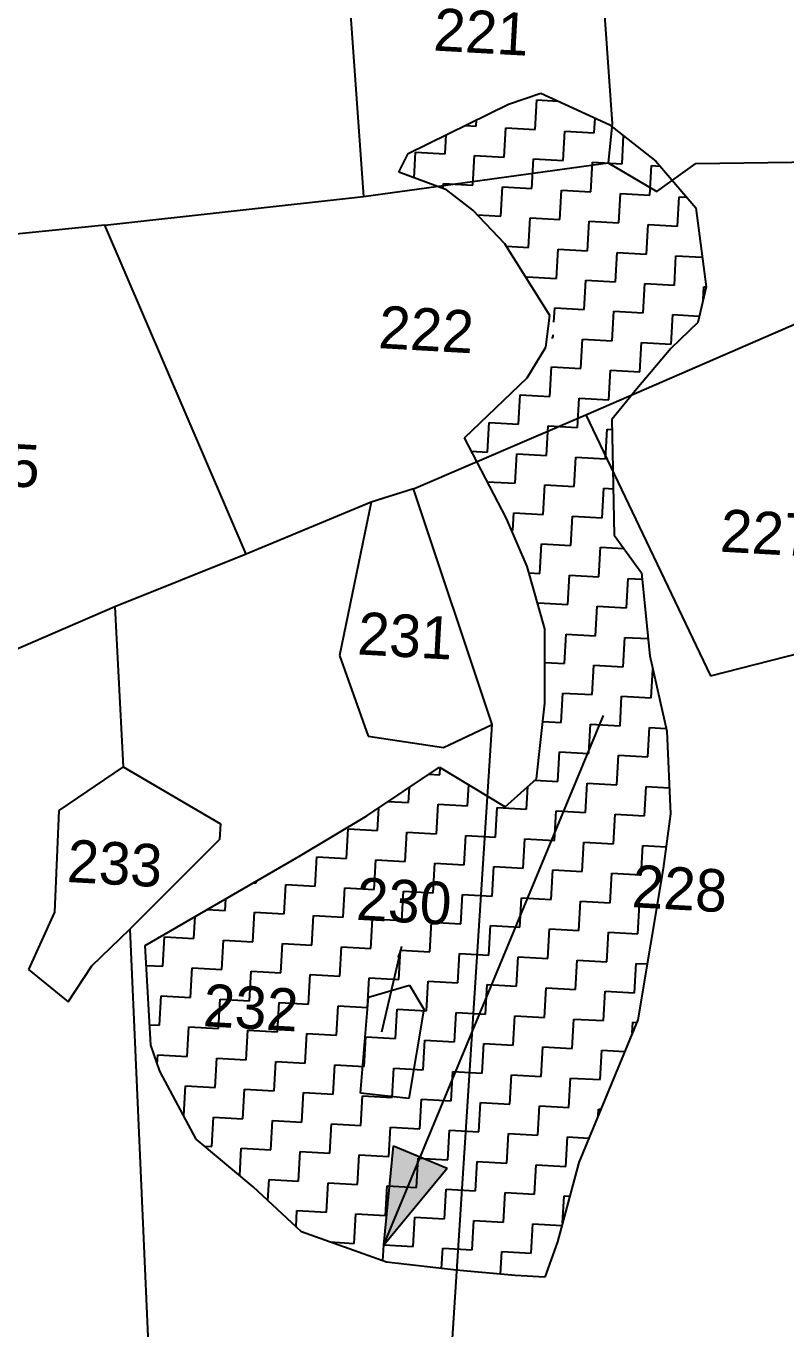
# Model space of a CAD drawing. Header units: metres. Extents: x 284689 to 287152, y 2012663 to 2015676.
# Drawn here: x 285732.7 to 285897, y 2013857.9 to 2014139.6 of the extents above; entities that cross this region are included whole.
import ezdxf
from ezdxf.enums import TextEntityAlignment as Align

# ---------------------------------------------------------------- set-up
doc = ezdxf.new("R2010")
doc.units = ezdxf.units.M
doc.header["$MEASUREMENT"] = 0
for name, color, linetype in [('POLY_HATCH', 12, 'Continuous'), ('POLY_PARCEL', 6, 'Continuous'), ('TEXT_PARCEL', 7, 'Continuous')]:
    doc.layers.add(name, color=color, linetype=linetype)
doc.styles.get("Standard").update_dxf_attribs({"font": 'arial.ttf'})
doc.styles.add('TEXT_MAP', font='')
doc.styles.get('TEXT_MAP').set_extended_font_data('Kruti Dev 050')
doc.dimstyles.get("Standard").update_dxf_attribs({"dimtxt": 0.18, "dimasz": 0.18, "dimexe": 0.18, "dimexo": 0.0625, "dimgap": 0.09, "dimtad": 0, "dimtih": 1, "dimtoh": 1, "dimdec": 4, "dimzin": 0, "dimdsep": 46, "dimtxsty": 'Standard', "dimcen": 0.09, "dimadec": 0, "dimazin": 0, "dimtfac": 1, "dimtdec": 4, "dimtofl": 0, "dimtmove": 0, "dimatfit": 3, "dimfxl": 1, "dimtolj": 1, "dimtzin": 0, "dimarcsym": 0})

msp = doc.modelspace()

# ---------------------------------------------------------------- hatches: boundary and pattern name
h = msp.add_hatch(color=256)
h.paths.add_polyline_path([(285817.96, 2013895.05), (285812.15, 2013897.46), (285810.07, 2013876.06)])
h.paths.add_polyline_path([(285810.07, 2013876.06), (285823.77, 2013892.64), (285817.96, 2013895.05)])

# ---------------------------------------------------------------- linework, layer by layer
for points in [[(285810.07, 2013876.06), (285857.58, 2013990.5)], [(285810.07, 2013876.06), (285812.15, 2013897.46)], [(285812.15, 2013897.46), (285823.77, 2013892.64)], [(285810.07, 2013876.06), (285823.77, 2013892.64)]]:
    msp.add_lwpolyline(points)
at = {"layer": 'POLY_HATCH'}
for p, q in [((285815.36, 2014111.99), (285837.05, 2014122.69)), ((285837.05, 2014122.69), (285844.06, 2014125.04)), ((285844.06, 2014125.04), (285858.8, 2014118.26)), ((285858.8, 2014118.26), (285868.91, 2014110.36)), ((285813.3, 2014107.99), (285815.36, 2014111.99)), ((285868.91, 2014110.36), (285877.51, 2014100.25)), ((285823.63, 2014104.2), (285813.3, 2014107.99)), ((285829.34, 2014099.75), (285823.63, 2014104.2)), ((285877.51, 2014100.25), (285879.76, 2014083.17)), ((285836.27, 2014092.49), (285829.34, 2014099.75)), ((285845.94, 2014077), (285836.27, 2014092.49)), ((285879.76, 2014083.17), (285877.95, 2014075.49)), ((285845.1, 2014070.18), (285845.94, 2014077)), ((285877.95, 2014075.49), (285872.13, 2014069.86)), ((285841.06, 2014063.53), (285845.1, 2014070.18)), ((285872.13, 2014069.86), (285864.76, 2014061.11)), ((285827.49, 2014050.55), (285841.06, 2014063.53)), ((285864.76, 2014061.11), (285859.35, 2014054.54)), ((285859.35, 2014054.54), (285859.86, 2014029.5)), ((285836.59, 2014033.08), (285827.49, 2014050.55)), ((285841.06, 2014022.75), (285836.59, 2014033.08)), ((285859.86, 2014029.5), (285865.82, 2014021.38)), ((285844.88, 2014009.25), (285841.06, 2014022.75)), ((285865.82, 2014021.38), (285867.56, 2014003.41)), ((285844.9, 2013993.21), (285844.88, 2014009.25)), ((285867.56, 2014003.41), (285871.24, 2013987.17)), ((285843.06, 2013976.82), (285844.9, 2013993.21)), ((285871.24, 2013987.17), (285872.06, 2013969.26)), ((285806.39, 2013968.81), (285822.11, 2013979.38)), ((285822.11, 2013979.38), (285836.3, 2013970.79)), ((285836.3, 2013970.79), (285843.06, 2013976.82)), ((285791.68, 2013960.01), (285806.39, 2013968.81)), ((285872.06, 2013969.26), (285870.48, 2013957.43)), ((285758.51, 2013940.8), (285791.68, 2013960.01)), ((285870.48, 2013957.43), (285864.98, 2013924.75)), ((285759.68, 2013919.22), (285758.51, 2013940.8)), ((285864.98, 2013924.75), (285852.24, 2013893.86)), ((285761.65, 2013913.61), (285759.68, 2013919.22)), ((285769.54, 2013898.96), (285761.65, 2013913.61)), ((285781.8, 2013888.65), (285769.54, 2013898.96)), ((285852.24, 2013893.86), (285847.61, 2013876.71)), ((285792.25, 2013878.9), (285781.8, 2013888.65)), ((285810.68, 2013872.37), (285792.25, 2013878.9)), ((285847.61, 2013876.71), (285844.88, 2013869.07)), ((285825.71, 2013870.61), (285810.68, 2013872.37)), ((285838.49, 2013869.43), (285825.71, 2013870.61)), ((285844.88, 2013869.07), (285838.49, 2013869.43))]:
    msp.add_line(p, q, dxfattribs=at)
at = {"layer": 'POLY_HATCH', "linetype": 'Continuous'}
for p, q in [((285842.81, 2014117.22), (285843.17, 2014123.6)), ((285843.17, 2014123.6), (285847.76, 2014123.34)), ((285827.69, 2014118.07), (285830.06, 2014117.94)), ((285830.06, 2014117.94), (285830.14, 2014119.28)), ((285836.08, 2014111.21), (285836.44, 2014117.58)), ((285836.44, 2014117.58), (285842.81, 2014117.22)), ((285855.56, 2014116.51), (285855.74, 2014119.67)), ((285823.33, 2014111.92), (285823.56, 2014116.04)), ((285848.83, 2014110.49), (285849.19, 2014116.86)), ((285849.19, 2014116.86), (285855.56, 2014116.51)), ((285861.58, 2014109.77), (285861.92, 2014115.82)), ((285816.65, 2014106.76), (285816.96, 2014112.28)), ((285816.96, 2014112.28), (285823.33, 2014111.92)), ((285829.35, 2014105.19), (285829.71, 2014111.56)), ((285829.71, 2014111.56), (285836.08, 2014111.21)), ((285842.1, 2014104.47), (285842.46, 2014110.85)), ((285842.46, 2014110.85), (285848.83, 2014110.49)), ((285854.85, 2014103.76), (285855.21, 2014110.13)), ((285855.21, 2014110.13), (285861.58, 2014109.77)), ((285867.6, 2014103.04), (285867.95, 2014109.41)), ((285867.95, 2014109.41), (285869.8, 2014109.31)), ((285822.91, 2014104.46), (285822.97, 2014105.55)), ((285822.97, 2014105.55), (285829.35, 2014105.19)), ((285835.36, 2014098.46), (285835.72, 2014104.83)), ((285835.72, 2014104.83), (285842.1, 2014104.47)), ((285848.11, 2014097.74), (285848.47, 2014104.11)), ((285848.47, 2014104.11), (285854.85, 2014103.76)), ((285860.86, 2014097.02), (285861.22, 2014103.4)), ((285861.22, 2014103.4), (285867.6, 2014103.04)), ((285873.61, 2014096.31), (285873.97, 2014102.68)), ((285873.97, 2014102.68), (285875.51, 2014102.59)), ((285830.31, 2014098.74), (285835.36, 2014098.46)), ((285841.38, 2014091.72), (285841.74, 2014098.1)), ((285841.74, 2014098.1), (285848.11, 2014097.74)), ((285854.13, 2014091.01), (285854.49, 2014097.38)), ((285854.49, 2014097.38), (285860.86, 2014097.02)), ((285866.88, 2014090.29), (285867.24, 2014096.66)), ((285867.24, 2014096.66), (285873.61, 2014096.31)), ((285836.58, 2014091.99), (285841.38, 2014091.72)), ((285847.4, 2014084.99), (285847.76, 2014091.37)), ((285847.76, 2014091.37), (285854.13, 2014091.01)), ((285860.15, 2014084.27), (285860.5, 2014090.65)), ((285860.5, 2014090.65), (285866.88, 2014090.29)), ((285872.9, 2014083.56), (285873.25, 2014089.93)), ((285873.25, 2014089.93), (285878.91, 2014089.61)), ((285841, 2014084.91), (285841.02, 2014085.35)), ((285841.02, 2014085.35), (285847.4, 2014084.99)), ((285853.41, 2014078.26), (285853.77, 2014084.63)), ((285853.77, 2014084.63), (285860.15, 2014084.27)), ((285866.16, 2014077.54), (285866.52, 2014083.92)), ((285866.52, 2014083.92), (285872.9, 2014083.56)), ((285879.12, 2014080.45), (285879.27, 2014083.2)), ((285879.27, 2014083.2), (285879.76, 2014083.17)), ((285846.86, 2014075.52), (285847.04, 2014078.62)), ((285847.04, 2014078.62), (285853.41, 2014078.26)), ((285859.43, 2014071.52), (285859.79, 2014077.9)), ((285859.79, 2014077.9), (285866.16, 2014077.54)), ((285872.18, 2014070.81), (285872.54, 2014077.18)), ((285872.54, 2014077.18), (285878.27, 2014076.86)), ((285846.36, 2014072.26), (285846.68, 2014072.24)), ((285846.68, 2014072.24), (285846.71, 2014072.83)), ((285852.7, 2014065.51), (285853.06, 2014071.88)), ((285853.06, 2014071.88), (285859.43, 2014071.52)), ((285865.45, 2014064.79), (285865.8, 2014071.17)), ((285865.8, 2014071.17), (285872.18, 2014070.81)), ((285845.96, 2014059.49), (285846.32, 2014065.87)), ((285846.32, 2014065.87), (285852.7, 2014065.51)), ((285858.71, 2014058.77), (285859.07, 2014065.15)), ((285859.07, 2014065.15), (285865.45, 2014064.79)), ((285839.23, 2014053.47), (285839.59, 2014059.85)), ((285839.59, 2014059.85), (285845.96, 2014059.49)), ((285851.98, 2014052.76), (285852.34, 2014059.13)), ((285852.34, 2014059.13), (285858.71, 2014058.77)), ((285832.5, 2014047.46), (285832.86, 2014053.83)), ((285832.86, 2014053.83), (285839.23, 2014053.47)), ((285845.25, 2014046.74), (285845.61, 2014053.12)), ((285845.61, 2014053.12), (285851.98, 2014052.76)), ((285858, 2014046.02), (285858.36, 2014052.4)), ((285858.36, 2014052.4), (285859.39, 2014052.34)), ((285829, 2014047.66), (285832.5, 2014047.46)), ((285838.51, 2014040.73), (285838.87, 2014047.1)), ((285838.87, 2014047.1), (285845.25, 2014046.74)), ((285851.26, 2014040.01), (285851.62, 2014046.38)), ((285851.62, 2014046.38), (285858, 2014046.02)), ((285832.43, 2014041.07), (285838.51, 2014040.73)), ((285844.53, 2014033.99), (285844.89, 2014040.37)), ((285844.89, 2014040.37), (285851.26, 2014040.01)), ((285857.28, 2014033.28), (285857.64, 2014039.65)), ((285857.64, 2014039.65), (285859.66, 2014039.54)), ((285837.94, 2014030.5), (285838.16, 2014034.35)), ((285838.16, 2014034.35), (285844.53, 2014033.99)), ((285850.55, 2014027.26), (285850.91, 2014033.63)), ((285850.91, 2014033.63), (285857.28, 2014033.28)), ((285843.81, 2014021.24), (285844.17, 2014027.62)), ((285844.17, 2014027.62), (285850.55, 2014027.26)), ((285856.56, 2014020.53), (285856.92, 2014026.9)), ((285856.92, 2014026.9), (285861.98, 2014026.62)), ((285841.45, 2014021.38), (285843.81, 2014021.24)), ((285849.83, 2014014.51), (285850.19, 2014020.88)), ((285850.19, 2014020.88), (285856.56, 2014020.53)), ((285862.58, 2014013.79), (285862.94, 2014020.17)), ((285862.94, 2014020.17), (285865.96, 2014020)), ((285843.43, 2014014.38), (285843.46, 2014014.87)), ((285843.46, 2014014.87), (285849.83, 2014014.51)), ((285855.85, 2014007.78), (285856.21, 2014014.15)), ((285856.21, 2014014.15), (285862.58, 2014013.79)), ((285849.11, 2014001.76), (285849.47, 2014008.13)), ((285849.47, 2014008.13), (285855.85, 2014007.78)), ((285861.86, 2014001.04), (285862.22, 2014007.42)), ((285862.22, 2014007.42), (285867.2, 2014007.14)), ((285844.89, 2014002), (285849.11, 2014001.76)), ((285855.13, 2013995.03), (285855.49, 2014001.4)), ((285855.49, 2014001.4), (285861.86, 2014001.04)), ((285867.88, 2013994.31), (285868.23, 2014000.49)), ((285848.4, 2013989.01), (285848.76, 2013995.38)), ((285848.76, 2013995.38), (285855.13, 2013995.03)), ((285861.15, 2013988.29), (285861.5, 2013994.67)), ((285861.5, 2013994.67), (285867.88, 2013994.31)), ((285844.45, 2013989.23), (285848.4, 2013989.01)), ((285854.41, 2013982.28), (285854.77, 2013988.65)), ((285854.77, 2013988.65), (285861.15, 2013988.29)), ((285867.16, 2013981.56), (285867.52, 2013987.94)), ((285867.52, 2013987.94), (285871.11, 2013987.73)), ((285847.68, 2013976.26), (285848.04, 2013982.64)), ((285848.04, 2013982.64), (285854.41, 2013982.28)), ((285860.43, 2013975.54), (285860.79, 2013981.92)), ((285860.79, 2013981.92), (285867.16, 2013981.56)), ((285822.18, 2013977.69), (285822.27, 2013979.28)), ((285819.81, 2013977.83), (285822.18, 2013977.69)), ((285842.74, 2013976.54), (285847.68, 2013976.26)), ((285815.45, 2013971.68), (285815.64, 2013975.02)), ((285828.2, 2013970.96), (285828.45, 2013975.54)), ((285840.95, 2013970.24), (285841.22, 2013975.19)), ((285853.7, 2013969.53), (285854.06, 2013975.9)), ((285854.06, 2013975.9), (285860.43, 2013975.54)), ((285866.45, 2013968.81), (285866.8, 2013975.19)), ((285866.8, 2013975.19), (285871.8, 2013974.9)), ((285808.71, 2013965.66), (285808.99, 2013970.55)), ((285811.03, 2013971.93), (285815.45, 2013971.68)), ((285821.46, 2013964.94), (285821.82, 2013971.32)), ((285821.82, 2013971.32), (285828.2, 2013970.96)), ((285834.21, 2013964.23), (285834.57, 2013970.6)), ((285834.57, 2013970.6), (285840.95, 2013970.24)), ((285846.96, 2013963.51), (285847.32, 2013969.89)), ((285847.32, 2013969.89), (285853.7, 2013969.53)), ((285859.71, 2013962.79), (285860.07, 2013969.17)), ((285860.07, 2013969.17), (285866.45, 2013968.81)), ((285801.98, 2013959.64), (285802.34, 2013966.02)), ((285802.34, 2013966.02), (285808.71, 2013965.66)), ((285814.73, 2013958.93), (285815.09, 2013965.3)), ((285815.09, 2013965.3), (285821.46, 2013964.94)), ((285827.48, 2013958.21), (285827.84, 2013964.59)), ((285827.84, 2013964.59), (285834.21, 2013964.23)), ((285840.23, 2013957.49), (285840.59, 2013963.87)), ((285840.59, 2013963.87), (285846.96, 2013963.51)), ((285852.98, 2013956.78), (285853.34, 2013963.15)), ((285853.34, 2013963.15), (285859.71, 2013962.79)), ((285865.73, 2013956.06), (285866.09, 2013962.44)), ((285866.09, 2013962.44), (285871.11, 2013962.15)), ((285795.25, 2013953.63), (285795.61, 2013960)), ((285795.61, 2013960), (285801.98, 2013959.64)), ((285808, 2013952.91), (285808.36, 2013959.29)), ((285808.36, 2013959.29), (285814.73, 2013958.93)), ((285820.75, 2013952.19), (285821.11, 2013958.57)), ((285821.11, 2013958.57), (285827.48, 2013958.21)), ((285833.5, 2013951.48), (285833.86, 2013957.85)), ((285833.86, 2013957.85), (285840.23, 2013957.49)), ((285846.25, 2013950.76), (285846.61, 2013957.14)), ((285846.61, 2013957.14), (285852.98, 2013956.78)), ((285859, 2013950.04), (285859.35, 2013956.42)), ((285859.35, 2013956.42), (285865.73, 2013956.06)), ((285781.95, 2013954.38), (285782.5, 2013954.34)), ((285782.5, 2013954.34), (285782.52, 2013954.7)), ((285788.52, 2013947.61), (285788.87, 2013953.99)), ((285788.87, 2013953.99), (285795.25, 2013953.63)), ((285775.77, 2013948.33), (285775.91, 2013950.88)), ((285801.27, 2013946.89), (285801.62, 2013953.27)), ((285801.62, 2013953.27), (285808, 2013952.91)), ((285814.01, 2013946.18), (285814.37, 2013952.55)), ((285814.37, 2013952.55), (285820.75, 2013952.19)), ((285826.76, 2013945.46), (285827.12, 2013951.84)), ((285827.12, 2013951.84), (285833.5, 2013951.48)), ((285839.51, 2013944.74), (285839.87, 2013951.12)), ((285839.87, 2013951.12), (285846.25, 2013950.76)), ((285771.89, 2013948.55), (285775.77, 2013948.33)), ((285781.78, 2013941.6), (285782.14, 2013947.97)), ((285782.14, 2013947.97), (285788.52, 2013947.61)), ((285852.26, 2013944.03), (285852.62, 2013950.4)), ((285852.62, 2013950.4), (285859, 2013950.04)), ((285865.01, 2013943.31), (285865.37, 2013949.69)), ((285865.37, 2013949.69), (285869.14, 2013949.47)), ((285769.03, 2013942.31), (285769.3, 2013947.05)), ((285794.53, 2013940.88), (285794.89, 2013947.25)), ((285794.89, 2013947.25), (285801.27, 2013946.89)), ((285807.28, 2013940.16), (285807.64, 2013946.54)), ((285807.64, 2013946.54), (285814.01, 2013946.18)), ((285820.03, 2013939.45), (285820.39, 2013945.82)), ((285820.39, 2013945.82), (285826.76, 2013945.46)), ((285832.78, 2013938.73), (285833.14, 2013945.1)), ((285833.14, 2013945.1), (285839.51, 2013944.74)), ((285762.3, 2013936.3), (285762.66, 2013942.67)), ((285762.66, 2013942.67), (285769.03, 2013942.31)), ((285845.53, 2013938.01), (285845.89, 2013944.39)), ((285845.89, 2013944.39), (285852.26, 2013944.03)), ((285858.28, 2013937.3), (285858.64, 2013943.67)), ((285858.64, 2013943.67), (285865.01, 2013943.31)), ((285775.05, 2013935.58), (285775.41, 2013941.95)), ((285775.41, 2013941.95), (285781.78, 2013941.6)), ((285787.8, 2013934.86), (285788.16, 2013941.24)), ((285788.16, 2013941.24), (285794.53, 2013940.88)), ((285800.55, 2013934.15), (285800.91, 2013940.52)), ((285800.91, 2013940.52), (285807.28, 2013940.16)), ((285813.3, 2013933.43), (285813.66, 2013939.8)), ((285813.66, 2013939.8), (285820.03, 2013939.45)), ((285826.05, 2013932.71), (285826.41, 2013939.09)), ((285826.41, 2013939.09), (285832.78, 2013938.73)), ((285838.8, 2013932), (285839.16, 2013938.37)), ((285839.16, 2013938.37), (285845.53, 2013938.01)), ((285851.55, 2013931.28), (285851.91, 2013937.65)), ((285851.91, 2013937.65), (285858.28, 2013937.3)), ((285864.3, 2013930.56), (285864.65, 2013936.94)), ((285864.65, 2013936.94), (285867.01, 2013936.8)), ((285758.74, 2013936.5), (285762.3, 2013936.3)), ((285768.32, 2013929.56), (285768.67, 2013935.94)), ((285768.67, 2013935.94), (285775.05, 2013935.58)), ((285781.07, 2013928.85), (285781.42, 2013935.22)), ((285781.42, 2013935.22), (285787.8, 2013934.86)), ((285793.82, 2013928.13), (285794.17, 2013934.5)), ((285794.17, 2013934.5), (285800.55, 2013934.15)), ((285806.56, 2013927.41), (285806.92, 2013933.79)), ((285806.92, 2013933.79), (285813.3, 2013933.43)), ((285819.31, 2013926.7), (285819.67, 2013933.07)), ((285819.67, 2013933.07), (285826.05, 2013932.71)), ((285832.06, 2013925.98), (285832.42, 2013932.35)), ((285832.42, 2013932.35), (285838.8, 2013932)), ((285844.81, 2013925.26), (285845.17, 2013931.64)), ((285845.17, 2013931.64), (285851.55, 2013931.28)), ((285761.58, 2013923.55), (285761.94, 2013929.92)), ((285761.94, 2013929.92), (285768.32, 2013929.56)), ((285774.33, 2013922.83), (285774.69, 2013929.2)), ((285774.69, 2013929.2), (285781.07, 2013928.85)), ((285787.08, 2013922.11), (285787.44, 2013928.49)), ((285787.44, 2013928.49), (285793.82, 2013928.13)), ((285857.56, 2013924.55), (285857.92, 2013930.92)), ((285857.92, 2013930.92), (285864.3, 2013930.56)), ((285799.83, 2013921.4), (285800.19, 2013927.77)), ((285800.19, 2013927.77), (285806.56, 2013927.41)), ((285812.58, 2013920.68), (285812.94, 2013927.05)), ((285812.94, 2013927.05), (285819.31, 2013926.7)), ((285825.33, 2013919.96), (285825.69, 2013926.34)), ((285825.69, 2013926.34), (285832.06, 2013925.98)), ((285838.08, 2013919.25), (285838.44, 2013925.62)), ((285838.44, 2013925.62), (285844.81, 2013925.26)), ((285759.44, 2013923.67), (285761.58, 2013923.55)), ((285767.6, 2013916.81), (285767.96, 2013923.19)), ((285767.96, 2013923.19), (285774.33, 2013922.83)), ((285850.83, 2013918.53), (285851.19, 2013924.9)), ((285851.19, 2013924.9), (285857.56, 2013924.55)), ((285863.81, 2013921.93), (285863.94, 2013924.19)), ((285863.94, 2013924.19), (285864.73, 2013924.14)), ((285780.35, 2013916.1), (285780.71, 2013922.47)), ((285780.71, 2013922.47), (285787.08, 2013922.11)), ((285793.1, 2013915.38), (285793.46, 2013921.75)), ((285793.46, 2013921.75), (285799.83, 2013921.4)), ((285805.85, 2013914.66), (285806.21, 2013921.04)), ((285806.21, 2013921.04), (285812.58, 2013920.68)), ((285818.6, 2013913.95), (285818.96, 2013920.32)), ((285818.96, 2013920.32), (285825.33, 2013919.96)), ((285761.11, 2013915.15), (285761.22, 2013917.17)), ((285761.22, 2013917.17), (285767.6, 2013916.81)), ((285831.35, 2013913.23), (285831.71, 2013919.6)), ((285831.71, 2013919.6), (285838.08, 2013919.25)), ((285844.1, 2013912.51), (285844.46, 2013918.89)), ((285844.46, 2013918.89), (285850.83, 2013918.53)), ((285856.85, 2013911.8), (285857.2, 2013918.17)), ((285857.2, 2013918.17), (285862.15, 2013917.89)), ((285773.62, 2013910.08), (285773.97, 2013916.45)), ((285773.97, 2013916.45), (285780.35, 2013916.1)), ((285786.37, 2013909.36), (285786.72, 2013915.74)), ((285786.72, 2013915.74), (285793.1, 2013915.38)), ((285799.12, 2013908.65), (285799.47, 2013915.02)), ((285799.47, 2013915.02), (285805.85, 2013914.66)), ((285811.86, 2013907.93), (285812.22, 2013914.3)), ((285812.22, 2013914.3), (285818.6, 2013913.95)), ((285824.61, 2013907.21), (285824.97, 2013913.59)), ((285824.97, 2013913.59), (285831.35, 2013913.23)), ((285837.36, 2013906.5), (285837.72, 2013912.87)), ((285837.72, 2013912.87), (285844.1, 2013912.51)), ((285850.11, 2013905.78), (285850.47, 2013912.15)), ((285850.47, 2013912.15), (285856.85, 2013911.8)), ((285766.88, 2013904.06), (285767.24, 2013910.44)), ((285767.24, 2013910.44), (285773.62, 2013910.08)), ((285779.63, 2013903.35), (285779.99, 2013909.72)), ((285779.99, 2013909.72), (285786.37, 2013909.36)), ((285792.38, 2013902.63), (285792.74, 2013909)), ((285792.74, 2013909), (285799.12, 2013908.65)), ((285805.13, 2013901.91), (285805.49, 2013908.29)), ((285805.49, 2013908.29), (285811.86, 2013907.93)), ((285817.88, 2013901.2), (285818.24, 2013907.57)), ((285818.24, 2013907.57), (285824.61, 2013907.21)), ((285830.63, 2013900.48), (285830.99, 2013906.85)), ((285830.99, 2013906.85), (285837.36, 2013906.5)), ((285843.38, 2013899.76), (285843.74, 2013906.14)), ((285843.74, 2013906.14), (285850.11, 2013905.78)), ((285766.79, 2013904.07), (285766.88, 2013904.06)), ((285772.9, 2013897.33), (285773.26, 2013903.7)), ((285773.26, 2013903.7), (285779.63, 2013903.35)), ((285785.65, 2013896.61), (285786.01, 2013902.99)), ((285786.01, 2013902.99), (285792.38, 2013902.63)), ((285856.41, 2013903.97), (285856.49, 2013905.42)), ((285856.49, 2013905.42), (285856.99, 2013905.39)), ((285798.4, 2013895.9), (285798.76, 2013902.27)), ((285798.76, 2013902.27), (285805.13, 2013901.91)), ((285811.15, 2013895.18), (285811.51, 2013901.55)), ((285811.51, 2013901.55), (285817.88, 2013901.2)), ((285823.9, 2013894.46), (285824.26, 2013900.84)), ((285824.26, 2013900.84), (285830.63, 2013900.48)), ((285836.65, 2013893.75), (285837.01, 2013900.12)), ((285837.01, 2013900.12), (285843.38, 2013899.76)), ((285771.38, 2013897.42), (285772.9, 2013897.33)), ((285849.4, 2013893.03), (285849.76, 2013899.4)), ((285849.76, 2013899.4), (285854.42, 2013899.14)), ((285778.94, 2013891.06), (285779.27, 2013896.97)), ((285779.27, 2013896.97), (285785.65, 2013896.61)), ((285791.67, 2013889.88), (285792.02, 2013896.25)), ((285792.02, 2013896.25), (285798.4, 2013895.9)), ((285804.41, 2013889.16), (285804.77, 2013895.54)), ((285804.77, 2013895.54), (285811.15, 2013895.18)), ((285817.16, 2013888.45), (285817.52, 2013894.82)), ((285817.52, 2013894.82), (285823.9, 2013894.46)), ((285829.91, 2013887.73), (285830.27, 2013894.1)), ((285830.27, 2013894.1), (285836.65, 2013893.75)), ((285842.66, 2013887.01), (285843.02, 2013893.39)), ((285843.02, 2013893.39), (285849.4, 2013893.03)), ((285785.03, 2013885.64), (285785.29, 2013890.24)), ((285785.29, 2013890.24), (285791.67, 2013889.88)), ((285797.68, 2013883.15), (285798.04, 2013889.52)), ((285798.04, 2013889.52), (285804.41, 2013889.16)), ((285810.43, 2013882.43), (285810.79, 2013888.81)), ((285810.79, 2013888.81), (285817.16, 2013888.45)), ((285823.18, 2013881.71), (285823.54, 2013888.09)), ((285823.54, 2013888.09), (285829.91, 2013887.73)), ((285835.93, 2013881), (285836.29, 2013887.37)), ((285836.29, 2013887.37), (285842.66, 2013887.01)), ((285848.71, 2013880.79), (285849.04, 2013886.66)), ((285849.04, 2013886.66), (285850.27, 2013886.59)), ((285791.11, 2013879.97), (285791.31, 2013883.51)), ((285791.31, 2013883.51), (285797.68, 2013883.15)), ((285803.7, 2013876.41), (285804.06, 2013882.79)), ((285804.06, 2013882.79), (285810.43, 2013882.43)), ((285816.45, 2013875.7), (285816.81, 2013882.07)), ((285816.81, 2013882.07), (285823.18, 2013881.71)), ((285829.2, 2013874.98), (285829.56, 2013881.36)), ((285829.56, 2013881.36), (285835.93, 2013881)), ((285841.95, 2013874.26), (285842.31, 2013880.64)), ((285842.31, 2013880.64), (285848.57, 2013880.29)), ((285798.44, 2013876.71), (285803.7, 2013876.41)), ((285809.88, 2013872.65), (285810.07, 2013876.06)), ((285810.07, 2013876.06), (285816.45, 2013875.7)), ((285822.58, 2013870.97), (285822.82, 2013875.34)), ((285822.82, 2013875.34), (285829.2, 2013874.98)), ((285835.3, 2013869.72), (285835.57, 2013874.62)), ((285835.57, 2013874.62), (285841.95, 2013874.26))]:
    msp.add_line(p, q, dxfattribs=at)
at = {"layer": 'POLY_PARCEL'}
for p, q in [((285856.17, 2014164.32), (285859.48, 2014118.4)), ((285801.58, 2014159.81), (285805.72, 2014102.7)), ((285859.48, 2014118.4), (285858.59, 2014109.97)), ((285805.72, 2014102.7), (285858.59, 2014109.97)), ((285858.59, 2014109.97), (285869.11, 2014103.79)), ((285869.11, 2014103.79), (285877.53, 2014109.83)), ((285877.53, 2014109.83), (285903.46, 2014110.23)), ((285749.79, 2014096.54), (285805.72, 2014102.7)), ((285749.79, 2014096.54), (285716.07, 2014093.16)), ((285780.34, 2014025.41), (285749.79, 2014096.54)), ((285853.74, 2014055.53), (285919.69, 2014084.18)), ((285816.52, 2014039.51), (285853.74, 2014055.53)), ((285853.74, 2014055.53), (285880.68, 2013999.1)), ((285816.52, 2014039.51), (285807.36, 2014036.61)), ((285833.53, 2013988.6), (285816.52, 2014039.51)), ((285807.36, 2014036.61), (285780.34, 2014025.41)), ((285807.36, 2014036.61), (285800.53, 2014003.49)), ((285780.34, 2014025.41), (285751.96, 2014013.99)), ((285751.96, 2014013.99), (285682.89, 2013984.35)), ((285751.96, 2014013.99), (285753.74, 2013979.45)), ((285880.68, 2013999.1), (285916.35, 2014008.19)), ((285800.53, 2014003.49), (285806.69, 2013986.07)), ((285823.01, 2013983.61), (285833.53, 2013988.6)), ((285824.17, 2013844.08), (285833.53, 2013988.6)), ((285806.69, 2013986.07), (285823.01, 2013983.61)), ((285753.74, 2013979.45), (285739.83, 2013969.98)), ((285753.74, 2013979.45), (285774.78, 2013967.1)), ((285739.83, 2013969.98), (285738.91, 2013948)), ((285774.78, 2013967.1), (285774.59, 2013963.7)), ((285774.59, 2013963.7), (285755.18, 2013944.31)), ((285738.91, 2013948), (285733.24, 2013935.6)), ((285746.95, 2013936.38), (285755.18, 2013944.31)), ((285755.18, 2013944.31), (285760.97, 2013812.9)), ((285733.24, 2013935.6), (285741.85, 2013928.6)), ((285741.85, 2013928.6), (285746.95, 2013936.38)), ((285806.8, 2013929.6), (285815.64, 2013932.21)), ((285815.64, 2013932.21), (285818.76, 2013927.07)), ((285805.01, 2013908.91), (285806.8, 2013929.6)), ((285818.76, 2013927.07), (285815.5, 2013907.7)), ((285815.5, 2013907.7), (285805.01, 2013908.91))]:
    msp.add_line(p, q, dxfattribs=at)

# ---------------------------------------------------------------- texts
at = {"layer": 'TEXT_PARCEL', "style": 'TEXT_MAP'}
for s, p in [('221', (285830.92, 2014133.72)), ('222', (285819.02, 2014069.39)), ('235', (285725.21, 2014040.31)), ('227', (285892.88, 2014025.38)), ('231', (285814.48, 2014003.17)), ('233', (285751.67, 2013953.97)), ('228', (285873.8, 2013948.52)), ('230', (285814.21, 2013945.8)), ('232', (285781.08, 2013922.78))]:
    msp.add_text(s, height=9.194, rotation=356.7828, dxfattribs=at).set_placement(p, align=Align.CENTER)

# ---------------------------------------------------------------- leaders
msp.add_leader([(285813.88, 2013940.61), (285809.6, 2013922.07)], dimstyle='Standard', override={"dimtxt": 2.5, "dimasz": 2.5, "dimexe": 1.25, "dimexo": 0.625, "dimgap": 0.625, "dimtad": 1, "dimtih": 0, "dimtoh": 0, "dimzin": 8, "dimcen": 2.5, "dimtofl": 1})

doc.saveas('drawing.dxf')
